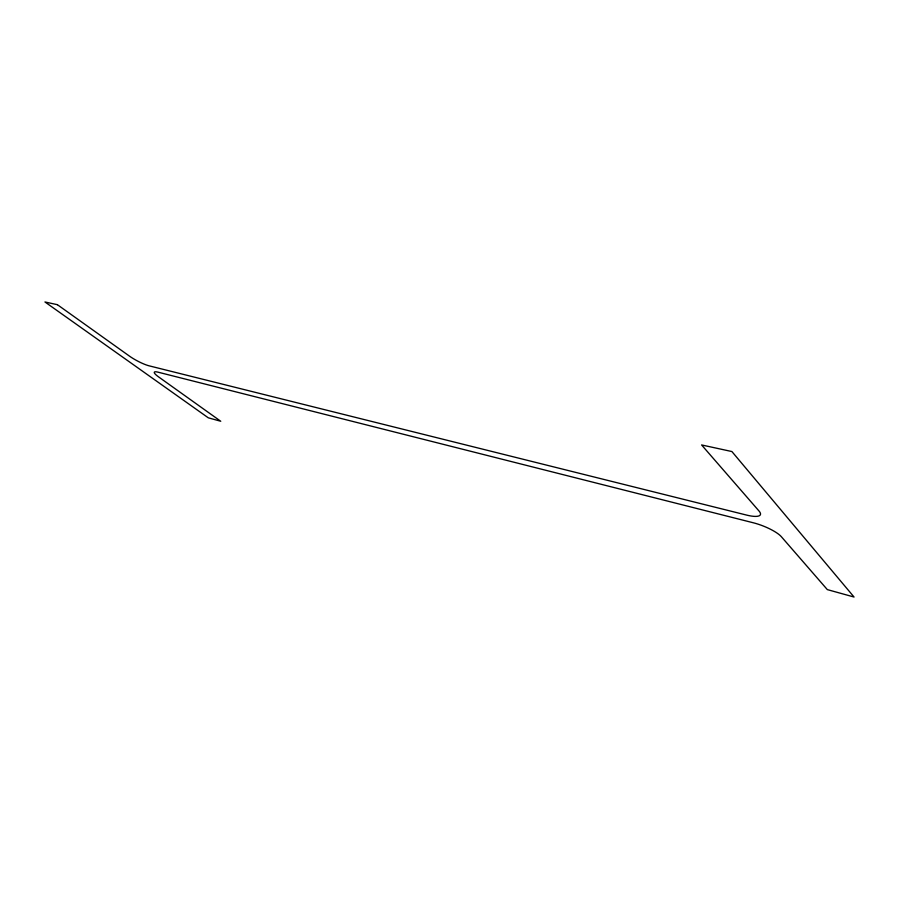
<?xml version="1.0" encoding="UTF-8"?>
<svg xmlns="http://www.w3.org/2000/svg" width="899" height="899" viewBox="0 0 899 899"><rect width="100%" height="100%" fill="white"/><g stroke="black" fill="none" stroke-linecap="round" stroke-linejoin="round"><path stroke-width="1.35" d="M57.379 304.682L44.95 301.974L208.287 417.81L220.749 421.26L158.64 376.939A15.373 2.798 27.5 0 1 157.966 372.152L753.429 522.813A22.891 5.81 21.7 0 1 781.355 536.714L827.327 589.609L854.05 597.026L731.898 451.545L701.602 444.949L759.026 511.014A23.543 6.248 21.9 0 1 746.541 515.071L149.144 365.837A15.789 2.922 27.8 0 1 129.478 356.128L57.379 304.682"/></g></svg>
